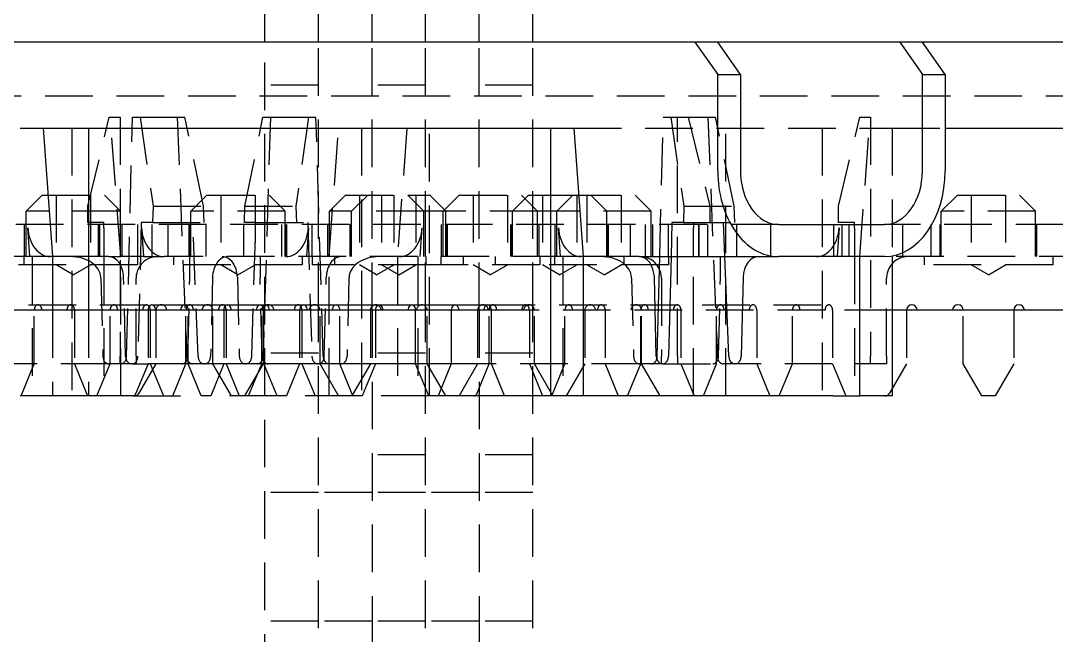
# Model space of a CAD drawing. Header units: millimetres. Extents: x -116965 to 323937, y 291661 to 566926.
# Drawn here: x -11920.3 to -11851.4, y 326046.2 to 326087.2 of the extents above; entities that cross this region are included whole.
import ezdxf

# ---------------------------------------------------------------- set-up
doc = ezdxf.new("R2010")
doc.units = ezdxf.units.MM
doc.linetypes.add('HIDDEN2', pattern=[4.7625, 3.175, -1.5875])
doc.layers.add('ALPHA', color=255, linetype='Continuous')
doc.layers.add('Pointille_Court', color=40, linetype='HIDDEN2', lineweight=25)

msp = doc.modelspace()

# ---------------------------------------------------------------- linework, layer by layer
at = {"layer": 'ALPHA'}
for p, q in [((-11904.086925, 326085.733233), (-11904.086925, 326149.661805)), ((-11900.515496, 326085.733233), (-11900.515496, 326149.661805)), ((-11896.944068, 326085.733233), (-11896.944068, 326149.661805)), ((-11893.372639, 326085.733233), (-11893.372639, 326149.661805)), ((-11889.801211, 326085.733233), (-11889.801211, 326149.661805)), ((-11886.229782, 326085.733233), (-11886.229782, 326149.661805)), ((-11875.42596, 326085.733233), (-11953.207706, 326085.733233)), ((-11873.910732, 326085.733233), (-11875.42596, 326085.733233)), ((-11875.42596, 326085.733233), (-11873.910732, 326083.590376)), ((-11861.788901, 326085.733233), (-11873.910732, 326085.733233)), ((-11872.395503, 326083.590376), (-11873.910732, 326085.733233)), ((-11861.788901, 326085.733233), (-11860.273672, 326083.590376)), ((-11860.273672, 326085.733233), (-11861.788901, 326085.733233)), ((-11858.758443, 326083.590376), (-11860.273672, 326085.733233)), ((-11810.158354, 326085.733233), (-11860.273672, 326085.733233)), ((-11873.910732, 326077.161805), (-11873.910732, 326083.590376)), ((-11873.910732, 326083.590376), (-11872.395503, 326083.590376)), ((-11872.395503, 326083.590376), (-11872.395503, 326077.161805)), ((-11860.273672, 326077.161805), (-11860.273672, 326083.590376)), ((-11860.273672, 326083.590376), (-11858.758443, 326083.590376)), ((-11858.758443, 326083.590376), (-11858.758443, 326077.161805)), ((-11920.377749, 326080.018947), (-11918.86252, 326080.018947)), ((-11918.86252, 326080.018947), (-11918.225492, 326071.447519)), ((-11915.832062, 326080.018947), (-11885.02241, 326080.018947)), ((-11915.832062, 326080.018947), (-11915.832062, 326067.87609)), ((-11885.02241, 326062.161805), (-11885.02241, 326080.018947)), ((-11885.02241, 326080.018947), (-11883.507181, 326080.018947)), ((-11883.507181, 326080.018947), (-11882.870153, 326071.447519)), ((-11858.758443, 326080.018947), (-11823.372639, 326080.018947)), ((-11869.870121, 326073.590376), (-11862.799054, 326073.590376)), ((-11918.225492, 326071.447519), (-11918.226124, 326071.447519)), ((-11918.226124, 326071.447519), (-11918.226124, 326067.87609)), ((-11915.832062, 326071.447519), (-11918.225492, 326071.447519)), ((-11882.870153, 326071.447519), (-11882.870785, 326071.447519)), ((-11882.870785, 326071.447519), (-11882.870785, 326062.161805)), ((-11879.143617, 326071.447519), (-11882.870153, 326071.447519)), ((-11879.143617, 326071.447519), (-11869.870121, 326071.447519)), ((-11877.93849, 326064.82155), (-11877.773743, 326071.447519)), ((-11877.016129, 326071.447519), (-11877.180876, 326064.82155)), ((-11873.173214, 326064.810312), (-11873.437008, 326071.447519)), ((-11862.799054, 326071.447519), (-11869.870121, 326071.447519)), ((-11864.445602, 326062.161805), (-11864.445602, 326071.447519)), ((-11862.293977, 326071.492337), (-11862.293977, 326062.161805)), ((-11878.004514, 326064.82168), (-11878.13408, 326070.068804)), ((-11872.212764, 326070.068804), (-11872.34233, 326064.82168)), ((-11894.038021, 326067.87609), (-11951.421044, 326067.87609)), ((-11894.038021, 326064.304662), (-11894.038021, 326067.87609)), ((-11891.664163, 326067.87609), (-11891.664163, 326064.304662)), ((-11889.492335, 326067.87609), (-11891.159086, 326067.87609)), ((-11888.987258, 326067.87609), (-11889.492335, 326067.87609)), ((-11888.987258, 326064.304662), (-11888.987258, 326067.87609)), ((-11838.8449, 326067.87609), (-11862.293977, 326067.87609)), ((-11893.163203, 326062.161805), (-11894.038021, 326064.304662)), ((-11891.664163, 326064.304662), (-11892.53898, 326062.161805)), ((-11888.987258, 326064.304662), (-11891.664163, 326064.304662)), ((-11888.112441, 326062.161805), (-11888.987258, 326064.304662)), ((-11877.559449, 326064.304662), (-11877.625938, 326064.304662)), ((-11872.720906, 326064.304662), (-11872.795004, 326064.304662)), ((-11892.53898, 326062.161805), (-11893.163203, 326062.161805)), ((-11888.112441, 326062.161805), (-11892.53898, 326062.161805)), ((-11885.02241, 326062.161805), (-11888.112441, 326062.161805)), ((-11882.870785, 326062.161805), (-11885.02241, 326062.161805)), ((-11866.213369, 326062.161805), (-11882.870785, 326062.161805)), ((-11866.213369, 326062.161805), (-11865.708293, 326062.161805)), ((-11865.708293, 326062.161805), (-11864.445602, 326062.161805)), ((-11862.293977, 326062.161805), (-11864.445602, 326062.161805))]:
    msp.add_line(p, q, dxfattribs=at)
for centre in [(-11860.979782, 326067.87609), (-11857.908354, 326067.87609), (-11853.836925, 326067.87609)]:
    msp.add_arc(centre, 0.357143, 0, 180, dxfattribs=at)
for centre, major_axis, start_param, end_param in [((-11869.870121, 326077.161805), (0, 5.714286), 1.570796327, 3.141592654), ((-11869.870121, 326077.161805), (0, 3.571429), 1.570796327, 3.141592654), ((-11862.799054, 326077.161805), (0, 3.571429), 3.141592654, 4.71238898), ((-11862.799054, 326077.161805), (0, 5.714286), 3.141592654, 4.71238898), ((-11879.143617, 326070.018947), (0, 1.428571), 4.747295565, 6.283185307), ((-11871.203227, 326070.018947), (0, 1.428571), 0, 1.535889742), ((-11911.614675, 326067.87609), (0, 0.357143), 4.71238898, 7.853981634), ((-11909.442847, 326067.87609), (0, 0.357143), 4.71238898, 7.853981634), ((-11906.563913, 326067.87609), (0, 0.357143), 4.71238898, 7.853981634), ((-11904.392085, 326067.87609), (0, 0.357143), 4.71238898, 7.853981634), ((-11901.51315, 326067.87609), (0, 0.357143), 4.71238898, 7.853981634), ((-11899.341322, 326067.87609), (0, 0.357143), 4.71238898, 7.853981634), ((-11896.462387, 326067.87609), (0, 0.357143), 4.71238898, 7.853981634), ((-11894.290559, 326067.87609), (0, 0.357143), 4.71238898, 7.853981634), ((-11891.411624, 326067.87609), (0, 0.357143), 4.71238898, 7.853981634), ((-11889.239796, 326067.87609), (0, 0.357143), 4.71238898, 7.853981634), ((-11877.625938, 326064.840376), (0, 0.535714), 1.605702912, 3.141592654), ((-11878.317063, 326064.840376), (0, 0.535714), 4.290308754, 4.6772408), ((-11877.559449, 326064.840376), (0, 0.535714), 3.141592654, 4.6772408), ((-11872.795004, 326064.840376), (0, 0.535714), 1.626944771, 3.141592654), ((-11872.720906, 326064.840376), (0, 0.535714), 3.141592654, 4.677482395)]:
    msp.add_ellipse(centre, major_axis=major_axis, ratio=0.707106781, start_param=start_param, end_param=end_param, dxfattribs=at)
at = {"layer": 'Pointille_Court'}
for p, q in [((-11904.086925, 326005.018947), (-11904.086925, 326085.733233)), ((-11900.515496, 326067.87609), (-11900.515496, 326085.733233)), ((-11896.944068, 326067.87609), (-11896.944068, 326085.733233)), ((-11893.372639, 326067.87609), (-11893.372639, 326085.733233)), ((-11889.801211, 326067.87609), (-11889.801211, 326085.733233)), ((-11886.229782, 326067.87609), (-11886.229782, 326085.733233)), ((-11900.515496, 326082.87609), (-11904.086925, 326082.87609)), ((-11893.372639, 326082.87609), (-11896.944068, 326082.87609)), ((-11886.229782, 326082.87609), (-11889.801211, 326082.87609)), ((-11975.872639, 326082.161805), (-11808.015496, 326082.161805)), ((-11915.872639, 326074.804662), (-11914.444068, 326080.733233)), ((-11914.444068, 326080.733233), (-11913.729782, 326080.733233)), ((-11913.729782, 326080.733233), (-11913.729782, 326064.817106)), ((-11913.293829, 326064.82155), (-11912.898205, 326080.733233)), ((-11912.898205, 326080.733233), (-11912.393129, 326080.733233)), ((-11912.393129, 326080.733233), (-11911.530383, 326074.804662)), ((-11912.393129, 326080.733233), (-11909.413943, 326080.733233)), ((-11909.91902, 326080.733233), (-11909.286168, 326064.810312)), ((-11908.168161, 326074.804662), (-11909.413943, 326080.733233)), ((-11905.407727, 326074.804662), (-11904.215308, 326080.733233)), ((-11904.215308, 326080.733233), (-11903.710232, 326080.733233)), ((-11903.710232, 326080.733233), (-11904.199553, 326064.817106)), ((-11903.710232, 326080.733233), (-11900.679774, 326080.733233)), ((-11901.18485, 326080.733233), (-11902.012736, 326074.804662)), ((-11900.190452, 326064.817106), (-11900.679774, 326080.733233)), ((-11877.773743, 326071.447519), (-11877.542866, 326080.733233)), ((-11877.542866, 326080.733233), (-11877.037789, 326080.733233)), ((-11877.037789, 326080.733233), (-11876.175043, 326074.804662)), ((-11877.037789, 326080.733233), (-11874.058604, 326080.733233)), ((-11876.586925, 326064.82155), (-11876.586925, 326080.733233)), ((-11875.872639, 326080.733233), (-11874.444068, 326074.804662)), ((-11874.563681, 326080.733233), (-11873.930828, 326064.810312)), ((-11872.812822, 326074.804662), (-11874.058604, 326080.733233)), ((-11865.872639, 326074.804662), (-11864.444068, 326080.733233)), ((-11864.444068, 326080.733233), (-11863.729782, 326080.733233)), ((-11863.729782, 326080.733233), (-11863.729782, 326064.817106)), ((-11918.86252, 326080.018947), (-11915.832062, 326080.018947)), ((-11916.944068, 326080.018947), (-11916.944068, 326062.161805)), ((-11913.679805, 326071.447519), (-11914.316833, 326080.018947)), ((-11899.801573, 326071.447519), (-11899.164545, 326080.018947)), ((-11897.649316, 326080.018947), (-11897.649316, 326062.161805)), ((-11894.618859, 326080.018947), (-11895.255887, 326071.447519)), ((-11893.10363, 326062.161805), (-11893.10363, 326080.018947)), ((-11883.507181, 326080.018947), (-11863.809206, 326080.018947)), ((-11873.372639, 326062.161805), (-11873.372639, 326080.018947)), ((-11866.944068, 326080.018947), (-11866.944068, 326062.161805)), ((-11864.446234, 326071.447519), (-11863.809206, 326080.018947)), ((-11863.809206, 326080.018947), (-11862.293977, 326080.018947)), ((-11862.293977, 326080.018947), (-11862.293977, 326071.492337)), ((-11862.293977, 326080.018947), (-11858.758443, 326080.018947)), ((-11918.913643, 326075.554662), (-11919.985072, 326074.483233)), ((-11918.913643, 326075.554662), (-11914.770786, 326075.554662)), ((-11917.985072, 326075.554662), (-11917.985072, 326071.447519)), ((-11915.699358, 326075.554662), (-11915.699358, 326071.447519)), ((-11914.770786, 326075.554662), (-11913.699358, 326074.483233)), ((-11907.944068, 326075.554662), (-11909.015496, 326074.483233)), ((-11907.944068, 326075.554662), (-11903.801211, 326075.554662)), ((-11907.015496, 326075.554662), (-11907.015496, 326071.447519)), ((-11904.729782, 326075.554662), (-11904.729782, 326071.447519)), ((-11903.801211, 326075.554662), (-11902.729782, 326074.483233)), ((-11898.710592, 326075.554662), (-11899.782021, 326074.483233)), ((-11898.710592, 326075.554662), (-11894.567735, 326075.554662)), ((-11897.229782, 326075.554662), (-11898.301211, 326074.483233)), ((-11897.782021, 326075.554662), (-11897.782021, 326071.447519)), ((-11896.301211, 326075.554662), (-11896.301211, 326071.447519)), ((-11895.496307, 326075.554662), (-11895.496307, 326071.447519)), ((-11894.567735, 326075.554662), (-11893.496307, 326074.483233)), ((-11894.567735, 326075.554662), (-11893.086925, 326075.554662)), ((-11894.015496, 326075.554662), (-11894.015496, 326071.447519)), ((-11893.086925, 326075.554662), (-11892.015496, 326074.483233)), ((-11891.134448, 326075.554662), (-11892.205877, 326074.483233)), ((-11891.134448, 326075.554662), (-11886.991591, 326075.554662)), ((-11890.205877, 326075.554662), (-11890.205877, 326071.447519)), ((-11887.920163, 326075.554662), (-11887.920163, 326071.447519)), ((-11886.515496, 326075.554662), (-11887.586925, 326074.483233)), ((-11886.991591, 326075.554662), (-11885.920163, 326074.483233)), ((-11886.515496, 326075.554662), (-11883.558304, 326075.554662)), ((-11885.586925, 326075.554662), (-11885.586925, 326071.447519)), ((-11883.558304, 326075.554662), (-11884.629733, 326074.483233)), ((-11883.558304, 326075.554662), (-11879.415447, 326075.554662)), ((-11883.301211, 326075.554662), (-11883.301211, 326071.447519)), ((-11882.629733, 326075.554662), (-11882.629733, 326071.447519)), ((-11882.372639, 326075.554662), (-11881.301211, 326074.483233)), ((-11880.344018, 326075.554662), (-11880.344018, 326071.447519)), ((-11879.415447, 326075.554662), (-11878.344018, 326074.483233)), ((-11857.944068, 326075.554662), (-11859.015496, 326074.483233)), ((-11857.944068, 326075.554662), (-11853.801211, 326075.554662)), ((-11857.015496, 326075.554662), (-11857.015496, 326071.447519)), ((-11854.729782, 326075.554662), (-11854.729782, 326071.447519)), ((-11853.801211, 326075.554662), (-11852.729782, 326074.483233)), ((-11919.985072, 326071.447519), (-11919.985072, 326074.483233)), ((-11913.699358, 326074.483233), (-11919.985072, 326074.483233)), ((-11915.872639, 326073.733233), (-11915.872639, 326074.804662)), ((-11913.699358, 326071.447519), (-11913.699358, 326074.483233)), ((-11911.530383, 326074.804662), (-11911.557022, 326073.733233)), ((-11911.530383, 326074.804662), (-11908.168161, 326074.804662)), ((-11909.015496, 326071.447519), (-11909.015496, 326074.483233)), ((-11902.729782, 326074.483233), (-11909.015496, 326074.483233)), ((-11908.125578, 326073.733233), (-11908.168161, 326074.804662)), ((-11905.440667, 326073.733233), (-11905.407727, 326074.804662)), ((-11905.407727, 326074.804662), (-11902.012736, 326074.804662)), ((-11902.729782, 326071.447519), (-11902.729782, 326074.483233)), ((-11902.012736, 326074.804662), (-11901.979796, 326073.733233)), ((-11899.782021, 326071.447519), (-11899.782021, 326074.483233)), ((-11893.496307, 326074.483233), (-11899.782021, 326074.483233)), ((-11898.301211, 326071.447519), (-11898.301211, 326074.483233)), ((-11893.496307, 326071.447519), (-11893.496307, 326074.483233)), ((-11892.205877, 326074.483233), (-11893.496307, 326074.483233)), ((-11892.205877, 326071.447519), (-11892.205877, 326074.483233)), ((-11885.920163, 326074.483233), (-11892.205877, 326074.483233)), ((-11892.015496, 326071.447519), (-11892.015496, 326074.483233)), ((-11887.586925, 326071.447519), (-11887.586925, 326074.483233)), ((-11885.920163, 326071.447519), (-11885.920163, 326074.483233)), ((-11884.629733, 326074.483233), (-11885.920163, 326074.483233)), ((-11884.629733, 326071.447519), (-11884.629733, 326074.483233)), ((-11878.344018, 326074.483233), (-11884.629733, 326074.483233)), ((-11881.301211, 326071.447519), (-11881.301211, 326074.483233)), ((-11878.344018, 326071.447519), (-11878.344018, 326074.483233)), ((-11876.175043, 326074.804662), (-11876.201683, 326073.733233)), ((-11876.175043, 326074.804662), (-11872.812822, 326074.804662)), ((-11874.444068, 326074.804662), (-11874.444068, 326073.733233)), ((-11872.770239, 326073.733233), (-11872.812822, 326074.804662)), ((-11865.872639, 326073.733233), (-11865.872639, 326074.804662)), ((-11859.015496, 326071.447519), (-11859.015496, 326074.483233)), ((-11852.729782, 326074.483233), (-11859.015496, 326074.483233)), ((-11852.729782, 326071.447519), (-11852.729782, 326074.483233)), ((-11869.870121, 326073.590376), (-11950.682325, 326073.590376)), ((-11920.092215, 326071.447519), (-11920.092215, 326073.590376)), ((-11914.801211, 326073.733233), (-11915.872639, 326073.733233)), ((-11915.158354, 326071.447519), (-11915.158354, 326073.590376)), ((-11915.074448, 326071.447519), (-11915.074448, 326073.590376)), ((-11914.801211, 326073.366386), (-11914.801211, 326073.733233)), ((-11913.592215, 326071.447519), (-11913.592215, 326073.590376)), ((-11912.549066, 326071.447519), (-11912.549066, 326073.590376)), ((-11912.314637, 326073.733233), (-11912.536215, 326064.82155)), ((-11911.557022, 326073.733233), (-11912.314637, 326073.733233)), ((-11911.586925, 326071.447519), (-11911.586925, 326073.590376)), ((-11911.557022, 326073.733233), (-11908.125578, 326073.733233)), ((-11910.528761, 326071.447519), (-11910.528761, 326073.590376)), ((-11909.122639, 326071.447519), (-11909.122639, 326073.590376)), ((-11909.086925, 326071.447519), (-11909.086925, 326073.590376)), ((-11908.528553, 326064.810312), (-11908.883192, 326073.733233)), ((-11908.00338, 326071.447519), (-11908.00338, 326073.590376)), ((-11905.477999, 326071.447519), (-11905.477999, 326073.590376)), ((-11904.683052, 326073.733233), (-11905.440667, 326073.733233)), ((-11904.957168, 326064.817106), (-11904.683052, 326073.733233)), ((-11904.683052, 326073.733233), (-11901.222182, 326073.733233)), ((-11902.952617, 326071.447519), (-11902.952617, 326073.590376)), ((-11902.658354, 326071.447519), (-11902.658354, 326073.590376)), ((-11902.622639, 326071.447519), (-11902.622639, 326073.590376)), ((-11901.222182, 326073.733233), (-11900.948067, 326064.817106)), ((-11900.932312, 326071.447519), (-11900.932312, 326073.590376)), ((-11899.889164, 326071.447519), (-11899.889164, 326073.590376)), ((-11898.408354, 326071.447519), (-11898.408354, 326073.590376)), ((-11898.406931, 326071.447519), (-11898.406931, 326073.590376)), ((-11898.372639, 326071.447519), (-11898.372639, 326073.590376)), ((-11893.389164, 326071.447519), (-11893.389164, 326073.590376)), ((-11892.31302, 326071.447519), (-11892.31302, 326073.590376)), ((-11891.944068, 326071.447519), (-11891.944068, 326073.590376)), ((-11891.908354, 326071.447519), (-11891.908354, 326073.590376)), ((-11887.694068, 326071.447519), (-11887.694068, 326073.590376)), ((-11887.658354, 326071.447519), (-11887.658354, 326073.590376)), ((-11885.81302, 326071.447519), (-11885.81302, 326073.590376)), ((-11884.736876, 326071.447519), (-11884.736876, 326073.590376)), ((-11881.229782, 326071.447519), (-11881.229782, 326073.590376)), ((-11881.194068, 326071.447519), (-11881.194068, 326073.590376)), ((-11879.719109, 326071.447519), (-11879.719109, 326073.590376)), ((-11878.729782, 326071.447519), (-11878.729782, 326073.590376)), ((-11878.236876, 326071.447519), (-11878.236876, 326073.590376)), ((-11877.193727, 326071.447519), (-11877.193727, 326073.590376)), ((-11876.959298, 326073.733233), (-11877.016129, 326071.447519)), ((-11876.201683, 326073.733233), (-11876.959298, 326073.733233)), ((-11876.201683, 326073.733233), (-11872.770239, 326073.733233)), ((-11875.515496, 326073.733233), (-11875.515496, 326073.366386)), ((-11875.173422, 326071.447519), (-11875.173422, 326073.590376)), ((-11875.158354, 326071.447519), (-11875.158354, 326073.590376)), ((-11874.567331, 326071.447519), (-11874.567331, 326073.590376)), ((-11873.437008, 326071.447519), (-11873.527853, 326073.733233)), ((-11872.648041, 326071.447519), (-11872.648041, 326073.590376)), ((-11870.375198, 326071.447519), (-11870.375198, 326073.590376)), ((-11866.183065, 326071.447519), (-11866.183065, 326073.590376)), ((-11864.801211, 326073.733233), (-11865.872639, 326073.733233)), ((-11865.622639, 326071.447519), (-11865.622639, 326073.590376)), ((-11865.158354, 326071.447519), (-11865.158354, 326073.590376)), ((-11864.801211, 326073.366386), (-11864.801211, 326073.733233)), ((-11808.015496, 326073.590376), (-11862.799054, 326073.590376)), ((-11861.586925, 326071.447519), (-11861.586925, 326073.590376)), ((-11859.694068, 326071.447519), (-11859.694068, 326073.590376)), ((-11859.086925, 326071.447519), (-11859.086925, 326073.590376)), ((-11852.658354, 326071.447519), (-11852.658354, 326073.590376)), ((-11919.740721, 326071.447519), (-11919.883331, 326073.366386)), ((-11914.801211, 326073.366386), (-11914.801211, 326071.447519)), ((-11912.307187, 326073.366386), (-11912.164577, 326071.447519)), ((-11901.174192, 326073.366386), (-11901.316802, 326071.447519)), ((-11893.740658, 326071.447519), (-11893.598048, 326073.366386)), ((-11884.385382, 326071.447519), (-11884.527992, 326073.366386)), ((-11875.515496, 326071.447519), (-11875.515496, 326073.366386)), ((-11865.818853, 326073.366386), (-11865.961463, 326071.447519)), ((-11864.801211, 326073.366386), (-11864.801211, 326071.447519)), ((-11919.740721, 326071.447519), (-11946.155598, 326071.447519)), ((-11920.132644, 326071.447519), (-11920.132644, 326070.911805)), ((-11919.506034, 326071.447519), (-11919.740721, 326071.447519)), ((-11919.593419, 326071.447519), (-11919.593419, 326062.161805)), ((-11919.506034, 326071.447519), (-11919.488814, 326071.447519)), ((-11918.226124, 326071.447519), (-11919.488814, 326071.447519)), ((-11914.498956, 326071.447519), (-11915.832062, 326071.447519)), ((-11914.801211, 326071.447519), (-11914.801211, 326062.161805)), ((-11914.498956, 326071.447519), (-11913.680437, 326071.447519)), ((-11913.680437, 326062.161805), (-11913.680437, 326071.447519)), ((-11912.417747, 326071.447519), (-11913.680437, 326071.447519)), ((-11912.5565, 326071.447519), (-11912.5565, 326070.911805)), ((-11912.417747, 326071.447519), (-11912.399263, 326071.447519)), ((-11912.164577, 326071.447519), (-11912.399263, 326071.447519)), ((-11912.164577, 326071.447519), (-11911.91267, 326071.447519)), ((-11911.91267, 326071.447519), (-11910.800258, 326071.447519)), ((-11884.385382, 326071.447519), (-11910.800258, 326071.447519)), ((-11910.158354, 326071.447519), (-11910.158354, 326070.911805)), ((-11909.083948, 326070.068804), (-11909.083948, 326071.447519)), ((-11904.397431, 326071.447519), (-11904.397431, 326070.068804)), ((-11901.586925, 326071.447519), (-11901.586925, 326070.911805)), ((-11900.924878, 326071.447519), (-11900.924878, 326070.911805)), ((-11899.800941, 326062.161805), (-11899.800941, 326071.447519)), ((-11899.444068, 326071.447519), (-11899.444068, 326070.911805)), ((-11895.255255, 326071.447519), (-11895.255255, 326062.161805)), ((-11893.887959, 326071.447519), (-11893.887959, 326062.161805)), ((-11893.348734, 326071.447519), (-11893.348734, 326070.911805)), ((-11892.35345, 326071.447519), (-11892.35345, 326070.911805)), ((-11890.872639, 326071.447519), (-11890.872639, 326070.911805)), ((-11888.729782, 326071.447519), (-11888.729782, 326070.911805)), ((-11885.77259, 326071.447519), (-11885.77259, 326070.911805)), ((-11884.777305, 326071.447519), (-11884.777305, 326070.911805)), ((-11884.150695, 326071.447519), (-11884.385382, 326071.447519)), ((-11884.23808, 326071.447519), (-11884.23808, 326062.161805)), ((-11884.150695, 326071.447519), (-11884.133475, 326071.447519)), ((-11882.870785, 326071.447519), (-11884.133475, 326071.447519)), ((-11880.158354, 326071.447519), (-11880.158354, 326070.911805)), ((-11877.201161, 326071.447519), (-11877.201161, 326070.911805)), ((-11875.515496, 326062.161805), (-11875.515496, 326071.447519)), ((-11873.728608, 326070.068804), (-11873.728608, 326071.447519)), ((-11864.801211, 326071.447519), (-11864.801211, 326062.161805)), ((-11825.515496, 326071.447519), (-11862.799054, 326071.447519)), ((-11860.158354, 326071.447519), (-11860.158354, 326070.911805)), ((-11851.586925, 326071.447519), (-11851.586925, 326070.911805)), ((-11912.5565, 326070.911805), (-11921.127929, 326070.911805)), ((-11916.842215, 326070.225107), (-11917.985072, 326070.911805)), ((-11916.842215, 326070.225107), (-11915.699358, 326070.911805)), ((-11901.586925, 326070.911805), (-11910.158354, 326070.911805)), ((-11905.872639, 326070.225107), (-11907.015496, 326070.911805)), ((-11905.872639, 326070.225107), (-11904.729782, 326070.911805)), ((-11893.348734, 326070.911805), (-11900.924878, 326070.911805)), ((-11896.639164, 326070.225107), (-11897.782021, 326070.911805)), ((-11896.639164, 326070.225107), (-11895.496307, 326070.911805)), ((-11895.158354, 326070.225107), (-11896.301211, 326070.911805)), ((-11895.158354, 326070.225107), (-11894.015496, 326070.911805)), ((-11885.77259, 326070.911805), (-11893.348734, 326070.911805)), ((-11889.06302, 326070.225107), (-11890.205877, 326070.911805)), ((-11889.06302, 326070.225107), (-11887.920163, 326070.911805)), ((-11877.201161, 326070.911805), (-11885.77259, 326070.911805)), ((-11884.444068, 326070.225107), (-11885.586925, 326070.911805)), ((-11884.444068, 326070.225107), (-11883.301211, 326070.911805)), ((-11881.486876, 326070.225107), (-11882.629733, 326070.911805)), ((-11881.486876, 326070.225107), (-11880.344018, 326070.911805)), ((-11851.586925, 326070.911805), (-11860.158354, 326070.911805)), ((-11855.872639, 326070.225107), (-11857.015496, 326070.911805)), ((-11855.872639, 326070.225107), (-11854.729782, 326070.911805)), ((-11913.359853, 326064.82168), (-11913.489419, 326070.068804)), ((-11907.568103, 326070.068804), (-11907.697669, 326064.82168)), ((-11905.913275, 326070.068804), (-11905.783709, 326064.82168)), ((-11900.121525, 326064.82168), (-11899.991959, 326070.068804)), ((-11915.003417, 326070.018947), (-11914.875082, 326064.82168)), ((-11912.658354, 326064.82168), (-11912.658354, 326070.018947)), ((-11909.212898, 326064.82168), (-11909.084563, 326070.018947)), ((-11904.268481, 326064.82168), (-11904.396815, 326070.018947)), ((-11898.477962, 326070.018947), (-11898.606296, 326064.82168)), ((-11879.648078, 326070.018947), (-11879.519743, 326064.82168)), ((-11877.658354, 326070.018947), (-11877.658354, 326064.82168)), ((-11873.857559, 326064.82168), (-11873.729224, 326070.018947)), ((-11862.658354, 326064.82168), (-11862.658354, 326070.018947)), ((-11924.595135, 326068.233233), (-11911.614675, 326068.233233)), ((-11911.614675, 326068.233233), (-11909.442847, 326068.233233)), ((-11909.442847, 326068.233233), (-11906.563913, 326068.233233)), ((-11906.563913, 326068.233233), (-11904.392085, 326068.233233)), ((-11904.392085, 326068.233233), (-11901.51315, 326068.233233)), ((-11901.51315, 326068.233233), (-11899.341322, 326068.233233)), ((-11899.341322, 326068.233233), (-11896.462387, 326068.233233)), ((-11896.462387, 326068.233233), (-11894.290559, 326068.233233)), ((-11894.290559, 326068.233233), (-11891.411624, 326068.233233)), ((-11891.411624, 326068.233233), (-11889.239796, 326068.233233)), ((-11889.239796, 326068.233233), (-11866.511364, 326068.233233)), ((-11919.443357, 326064.304662), (-11919.443357, 326067.87609)), ((-11918.226124, 326067.87609), (-11918.226124, 326062.161805)), ((-11916.766453, 326067.87609), (-11916.766453, 326064.304662)), ((-11915.832062, 326067.87609), (-11915.832062, 326062.161805)), ((-11914.392595, 326064.304662), (-11914.392595, 326067.87609)), ((-11911.867213, 326067.87609), (-11911.867213, 326064.304662)), ((-11911.715691, 326067.87609), (-11911.715691, 326064.304662)), ((-11911.336925, 326067.87609), (-11911.336925, 326064.304662)), ((-11909.341832, 326064.304662), (-11909.341832, 326067.87609)), ((-11909.190309, 326064.304662), (-11909.190309, 326067.87609)), ((-11907.551211, 326064.304662), (-11907.551211, 326067.87609)), ((-11906.816451, 326067.87609), (-11906.816451, 326064.304662)), ((-11906.664928, 326067.87609), (-11906.664928, 326064.304662)), ((-11904.291069, 326064.304662), (-11904.291069, 326067.87609)), ((-11904.194068, 326067.87609), (-11904.194068, 326064.304662)), ((-11904.139546, 326064.304662), (-11904.139546, 326067.87609)), ((-11901.765688, 326067.87609), (-11901.765688, 326064.304662)), ((-11901.614165, 326067.87609), (-11901.614165, 326064.304662)), ((-11900.515496, 326022.87609), (-11900.515496, 326067.87609)), ((-11900.408354, 326064.304662), (-11900.408354, 326067.87609)), ((-11899.088784, 326064.304662), (-11899.088784, 326067.87609)), ((-11897.051211, 326067.87609), (-11897.051211, 326064.304662)), ((-11896.944068, 326067.87609), (-11896.944068, 326022.87609)), ((-11896.714925, 326067.87609), (-11896.714925, 326064.304662)), ((-11891.159086, 326067.87609), (-11894.038021, 326067.87609)), ((-11893.372639, 326022.87609), (-11893.372639, 326067.87609)), ((-11893.265496, 326064.304662), (-11893.265496, 326067.87609)), ((-11889.908354, 326067.87609), (-11889.908354, 326064.304662)), ((-11889.801211, 326067.87609), (-11889.801211, 326022.87609)), ((-11889.138781, 326064.304662), (-11889.138781, 326067.87609)), ((-11866.763902, 326067.87609), (-11888.987258, 326067.87609)), ((-11886.461877, 326067.87609), (-11886.461877, 326064.304662)), ((-11886.229782, 326022.87609), (-11886.229782, 326067.87609)), ((-11886.122639, 326064.304662), (-11886.122639, 326067.87609)), ((-11884.088018, 326064.304662), (-11884.088018, 326067.87609)), ((-11882.765496, 326067.87609), (-11882.765496, 326064.304662)), ((-11881.411114, 326067.87609), (-11881.411114, 326064.304662)), ((-11879.037256, 326064.304662), (-11879.037256, 326067.87609)), ((-11878.979782, 326064.304662), (-11878.979782, 326067.87609)), ((-11876.360351, 326067.87609), (-11876.360351, 326064.304662)), ((-11873.986493, 326064.304662), (-11873.986493, 326067.87609)), ((-11871.309589, 326067.87609), (-11871.309589, 326064.304662)), ((-11868.93573, 326064.304662), (-11868.93573, 326067.87609)), ((-11862.293977, 326067.87609), (-11866.763902, 326067.87609)), ((-11866.258826, 326067.87609), (-11866.258826, 326064.304662)), ((-11861.336925, 326067.87609), (-11861.336925, 326064.304662)), ((-11857.551211, 326064.304662), (-11857.551211, 326067.87609)), ((-11854.194068, 326067.87609), (-11854.194068, 326064.304662)), ((-11913.729782, 326064.304662), (-11913.729782, 326064.817106)), ((-11912.658354, 326064.82168), (-11912.658354, 326064.304662)), ((-11900.515496, 326065.018947), (-11904.086925, 326065.018947)), ((-11893.372639, 326065.018947), (-11896.944068, 326065.018947)), ((-11886.229782, 326065.018947), (-11889.801211, 326065.018947)), ((-11877.658354, 326064.304662), (-11877.658354, 326064.82168)), ((-11876.586925, 326064.82155), (-11876.586925, 326064.304662)), ((-11863.729782, 326064.304662), (-11863.729782, 326064.817106)), ((-11862.658354, 326064.82168), (-11862.658354, 326064.304662)), ((-11914.496506, 326064.304662), (-11924.342597, 326064.304662)), ((-11920.318175, 326062.161805), (-11919.443357, 326064.304662)), ((-11916.766453, 326064.304662), (-11915.891635, 326062.161805)), ((-11915.267413, 326062.161805), (-11914.392595, 326064.304662)), ((-11912.981277, 326064.304662), (-11914.496506, 326064.304662)), ((-11912.914788, 326064.304662), (-11912.981277, 326064.304662)), ((-11912.914788, 326064.304662), (-11911.867213, 326064.304662)), ((-11911.867213, 326064.304662), (-11912.66913, 326062.340376)), ((-11911.336925, 326064.304662), (-11912.471006, 326062.340376)), ((-11909.190309, 326064.304662), (-11911.867213, 326064.304662)), ((-11911.715691, 326064.304662), (-11910.840873, 326062.161805)), ((-11910.21665, 326062.161805), (-11909.341832, 326064.304662)), ((-11906.816451, 326064.304662), (-11909.190309, 326064.304662)), ((-11908.315491, 326062.161805), (-11909.190309, 326064.304662)), ((-11906.816451, 326064.304662), (-11907.691268, 326062.161805)), ((-11906.314032, 326062.161805), (-11907.551211, 326064.304662)), ((-11904.139546, 326064.304662), (-11906.816451, 326064.304662)), ((-11906.664928, 326064.304662), (-11905.79011, 326062.161805)), ((-11904.194068, 326064.304662), (-11905.431247, 326062.161805)), ((-11905.165887, 326062.161805), (-11904.291069, 326064.304662)), ((-11901.765688, 326064.304662), (-11904.139546, 326064.304662)), ((-11903.264729, 326062.161805), (-11904.139546, 326064.304662)), ((-11901.765688, 326064.304662), (-11902.640506, 326062.161805)), ((-11899.088784, 326064.304662), (-11901.765688, 326064.304662)), ((-11901.614165, 326064.304662), (-11900.739347, 326062.161805)), ((-11899.171174, 326062.161805), (-11900.408354, 326064.304662)), ((-11896.714925, 326064.304662), (-11899.088784, 326064.304662)), ((-11898.213966, 326062.161805), (-11899.088784, 326064.304662)), ((-11897.051211, 326064.304662), (-11898.28839, 326062.161805)), ((-11896.714925, 326064.304662), (-11897.589743, 326062.161805)), ((-11894.038021, 326064.304662), (-11896.714925, 326064.304662)), ((-11891.664163, 326064.304662), (-11894.038021, 326064.304662)), ((-11892.028317, 326062.161805), (-11893.265496, 326064.304662)), ((-11889.908354, 326064.304662), (-11891.145533, 326062.161805)), ((-11889.940697, 326062.340376), (-11889.138781, 326064.304662)), ((-11879.141167, 326064.304662), (-11888.987258, 326064.304662)), ((-11886.461877, 326064.304662), (-11885.587059, 326062.161805)), ((-11884.88546, 326062.161805), (-11886.122639, 326064.304662)), ((-11884.962836, 326062.161805), (-11884.088018, 326064.304662)), ((-11882.765496, 326064.304662), (-11884.002676, 326062.161805)), ((-11881.411114, 326064.304662), (-11880.536296, 326062.161805)), ((-11879.912073, 326062.161805), (-11879.037256, 326064.304662)), ((-11877.625938, 326064.304662), (-11879.141167, 326064.304662)), ((-11877.742603, 326062.161805), (-11878.979782, 326064.304662)), ((-11877.559449, 326064.304662), (-11873.552618, 326064.304662)), ((-11876.360351, 326064.304662), (-11875.485534, 326062.161805)), ((-11874.861311, 326062.161805), (-11873.986493, 326064.304662)), ((-11872.795004, 326064.304662), (-11873.552618, 326064.304662)), ((-11866.258826, 326064.304662), (-11872.720906, 326064.304662)), ((-11871.309589, 326064.304662), (-11870.434771, 326062.161805)), ((-11869.810548, 326062.161805), (-11868.93573, 326064.304662)), ((-11866.258826, 326064.304662), (-11865.384008, 326062.161805)), ((-11862.658354, 326064.304662), (-11864.801211, 326064.304662)), ((-11861.336925, 326064.304662), (-11862.471006, 326062.340376)), ((-11856.314032, 326062.161805), (-11857.551211, 326064.304662)), ((-11854.194068, 326064.304662), (-11855.431247, 326062.161805)), ((-11918.226124, 326062.161805), (-11920.377749, 326062.161805)), ((-11915.832062, 326062.161805), (-11918.226124, 326062.161805)), ((-11912.887834, 326062.161805), (-11915.832062, 326062.161805)), ((-11912.887834, 326062.161805), (-11908.315491, 326062.161805)), ((-11907.691268, 326062.161805), (-11908.315491, 326062.161805)), ((-11903.264729, 326062.161805), (-11907.691268, 326062.161805)), ((-11902.640506, 326062.161805), (-11903.264729, 326062.161805)), ((-11898.213966, 326062.161805), (-11902.640506, 326062.161805)), ((-11897.589743, 326062.161805), (-11898.213966, 326062.161805)), ((-11893.163203, 326062.161805), (-11897.589743, 326062.161805)), ((-11855.431247, 326062.161805), (-11856.314032, 326062.161805)), ((-11893.372639, 326058.233233), (-11896.944068, 326058.233233)), ((-11886.229782, 326058.233233), (-11889.801211, 326058.233233)), ((-11900.515496, 326055.733233), (-11904.086925, 326055.733233)), ((-11896.944068, 326055.733233), (-11900.515496, 326055.733233)), ((-11893.372639, 326055.733233), (-11896.944068, 326055.733233)), ((-11889.801211, 326055.733233), (-11893.372639, 326055.733233)), ((-11886.229782, 326055.733233), (-11889.801211, 326055.733233)), ((-11900.515496, 326047.161805), (-11904.086925, 326047.161805)), ((-11896.944068, 326047.161805), (-11900.515496, 326047.161805)), ((-11893.372639, 326047.161805), (-11896.944068, 326047.161805)), ((-11889.801211, 326047.161805), (-11893.372639, 326047.161805)), ((-11886.229782, 326047.161805), (-11889.801211, 326047.161805))]:
    msp.add_line(p, q, dxfattribs=at)
for centre, radius, start, end in [((-11911.229782, 326070.018947), 1.428571, 90, 178), ((-11879.086925, 326070.018947), 1.428571, 2, 90), ((-11861.229782, 326070.018947), 1.428571, 90, 178), ((-11911.229782, 326070.018947), 1.428571, 178, 180), ((-11879.086925, 326070.018947), 1.428571, 0, 2), ((-11861.229782, 326070.018947), 1.428571, 178, 180), ((-11910.979782, 326067.87609), 0.357143, 0, 180), ((-11907.908354, 326067.87609), 0.357143, 0, 180), ((-11903.836925, 326067.87609), 0.357143, 0, 180), ((-11900.765496, 326067.87609), 0.357143, 0, 180), ((-11896.694068, 326067.87609), 0.357143, 0, 180), ((-11893.622639, 326067.87609), 0.357143, 0, 180), ((-11889.551211, 326067.87609), 0.357143, 0, 180), ((-11886.479782, 326067.87609), 0.357143, 0, 180), ((-11882.408354, 326067.87609), 0.357143, 0, 180), ((-11879.336925, 326067.87609), 0.357143, 0, 180), ((-11912.780301, 326062.518947), 0.357143, 270, 330), ((-11862.780301, 326062.518947), 0.357143, 270, 330)]:
    msp.add_arc(centre, radius, start, end, dxfattribs=at)
for centre, major_axis, ratio, start_param, end_param in [((-11918.376403, 326073.590376), (0, 2.142857), 0.707106781, 1.675516082, 3.141592654), ((-11910.800258, 326073.590376), (0, 2.142857), 0.707106781, 1.675516082, 3.141592654), ((-11902.68112, 326073.590376), (0, 2.142857), 0.707106781, 3.141592654, 4.607669225), ((-11895.104976, 326073.590376), (0, 2.142857), 0.707106781, 3.141592654, 4.607669225), ((-11883.021064, 326073.590376), (0, 2.142857), 0.707106781, 1.675516082, 3.141592654), ((-11867.325781, 326073.590376), (0, 2.142857), 0.707106781, 3.141592654, 4.607669225), ((-11917.024338, 326070.018947), (2.020305, 0), 0.707106781, 0.034906585, 1.570796327), ((-11914.498956, 326070.018947), (0, 1.428571), 0.707106781, 4.747295565, 6.283185307), ((-11906.558566, 326070.018947), (0, 1.428571), 0.707106781, 0, 1.535889742), ((-11906.922812, 326070.018947), (0, 1.428571), 0.707106781, 4.747295565, 6.283185307), ((-11898.982422, 326070.018947), (0, 1.428571), 0.707106781, 0, 1.535889742), ((-11896.457041, 326070.018947), (-2.020305, 0), 0.707106781, 4.71238898, 6.248278722), ((-11881.668999, 326070.018947), (2.020305, 0), 0.707106781, 0.034906585, 1.570796327), ((-11916.013569, 326070.018947), (-0.070422, 1.427705), 0.706246588, 4.677567151, 4.712473736), ((-11910.094716, 326070.018947), (0.070422, 1.427705), 0.706246588, 4.74721081, 4.782117395), ((-11903.386663, 326070.018947), (-0.070422, 1.427705), 0.706246588, 1.501067912, 1.535974497), ((-11897.467809, 326070.018947), (0.070422, 1.427705), 0.706246588, 1.570711571, 1.605618156), ((-11880.65823, 326070.018947), (-0.070422, 1.427705), 0.706246588, 4.677567151, 4.712473736), ((-11874.739377, 326070.018947), (0.070422, 1.427705), 0.706246588, 4.74721081, 4.782117395), ((-11919.190819, 326067.87609), (0, 0.357143), 0.707106781, 4.71238898, 7.853981634), ((-11917.018991, 326067.87609), (0, 0.357143), 0.707106781, 4.71238898, 7.853981634), ((-11914.140057, 326067.87609), (0, 0.357143), 0.707106781, 4.71238898, 7.853981634), ((-11911.968229, 326067.87609), (0, 0.357143), 0.707106781, 4.71238898, 7.853981634), ((-11909.089294, 326067.87609), (0, 0.357143), 0.707106781, 4.71238898, 7.853981634), ((-11906.917466, 326067.87609), (0, 0.357143), 0.707106781, 4.71238898, 7.853981634), ((-11904.038531, 326067.87609), (0, 0.357143), 0.707106781, 4.71238898, 7.853981634), ((-11901.866703, 326067.87609), (0, 0.357143), 0.707106781, 4.71238898, 7.853981634), ((-11888.886243, 326067.87609), (0, 0.357143), 0.707106781, 4.71238898, 7.853981634), ((-11886.714415, 326067.87609), (0, 0.357143), 0.707106781, 4.71238898, 7.853981634), ((-11883.83548, 326067.87609), (0, 0.357143), 0.707106781, 4.71238898, 7.853981634), ((-11881.663652, 326067.87609), (0, 0.357143), 0.707106781, 4.71238898, 7.853981634), ((-11878.784718, 326067.87609), (0, 0.357143), 0.707106781, 4.71238898, 7.853981634), ((-11876.61289, 326067.87609), (0, 0.357143), 0.707106781, 4.71238898, 7.853981634), ((-11873.733955, 326067.87609), (0, 0.357143), 0.707106781, 4.71238898, 7.853981634), ((-11871.562127, 326067.87609), (0, 0.357143), 0.707106781, 4.71238898, 7.853981634), ((-11868.683192, 326067.87609), (0, 0.357143), 0.707106781, 4.71238898, 7.853981634), ((-11866.511364, 326067.87609), (0, 0.357143), 0.707106781, 4.71238898, 7.853981634), ((-11914.496506, 326064.840376), (0, 0.535714), 0.707106781, 1.605702912, 3.141592654), ((-11913.672402, 326064.840376), (0, 0.535714), 0.707106781, 3.141592654, 4.6772408), ((-11912.981277, 326064.840376), (0, 0.535714), 0.707106781, 1.605702912, 3.141592654), ((-11912.914788, 326064.840376), (0, 0.535714), 0.707106781, 3.141592654, 4.6772408), ((-11909.591474, 326064.840376), (0, 0.535714), 0.707106781, 3.141592654, 4.677482395), ((-11908.907957, 326064.840376), (0, 0.535714), 0.707106781, 1.626944771, 3.141592654), ((-11908.150343, 326064.840376), (0, 0.535714), 0.707106781, 1.626944771, 3.141592654), ((-11908.076246, 326064.840376), (0, 0.535714), 0.707106781, 3.141592654, 4.677482395), ((-11905.405133, 326064.840376), (0, 0.535714), 0.707106781, 1.605702912, 3.141592654), ((-11905.335617, 326064.840376), (0, 0.535714), 0.707106781, 3.141592654, 4.668938085), ((-11904.578003, 326064.840376), (0, 0.535714), 0.707106781, 3.141592654, 4.668938085), ((-11903.889904, 326064.840376), (0, 0.535714), 0.707106781, 1.605702912, 3.141592654), ((-11900.569617, 326064.840376), (0, 0.535714), 0.707106781, 1.614247222, 3.141592654), ((-11900.500101, 326064.840376), (0, 0.535714), 0.707106781, 3.141592654, 4.677482395), ((-11899.812003, 326064.840376), (0, 0.535714), 0.707106781, 1.614247222, 3.141592654), ((-11898.984873, 326064.840376), (0, 0.535714), 0.707106781, 3.141592654, 4.677482395), ((-11879.141167, 326064.840376), (0, 0.535714), 0.707106781, 1.605702912, 3.141592654), ((-11878.317063, 326064.840376), (0, 0.535714), 0.707106781, 3.141592654, 4.290308754), ((-11874.236135, 326064.840376), (0, 0.535714), 0.707106781, 3.141592654, 4.677482395), ((-11873.552618, 326064.840376), (0, 0.535714), 0.707106781, 1.626944771, 3.141592654), ((-11912.887834, 326062.518947), (0, 0.357143), 0.707106781, 3.141592654, 4.188790205), ((-11890.159402, 326062.518947), (0, 0.357143), 0.707106781, 3.141592654, 4.188790205)]:
    msp.add_ellipse(centre, major_axis=major_axis, ratio=ratio, start_param=start_param, end_param=end_param, dxfattribs=at)

doc.saveas('drawing.dxf')
